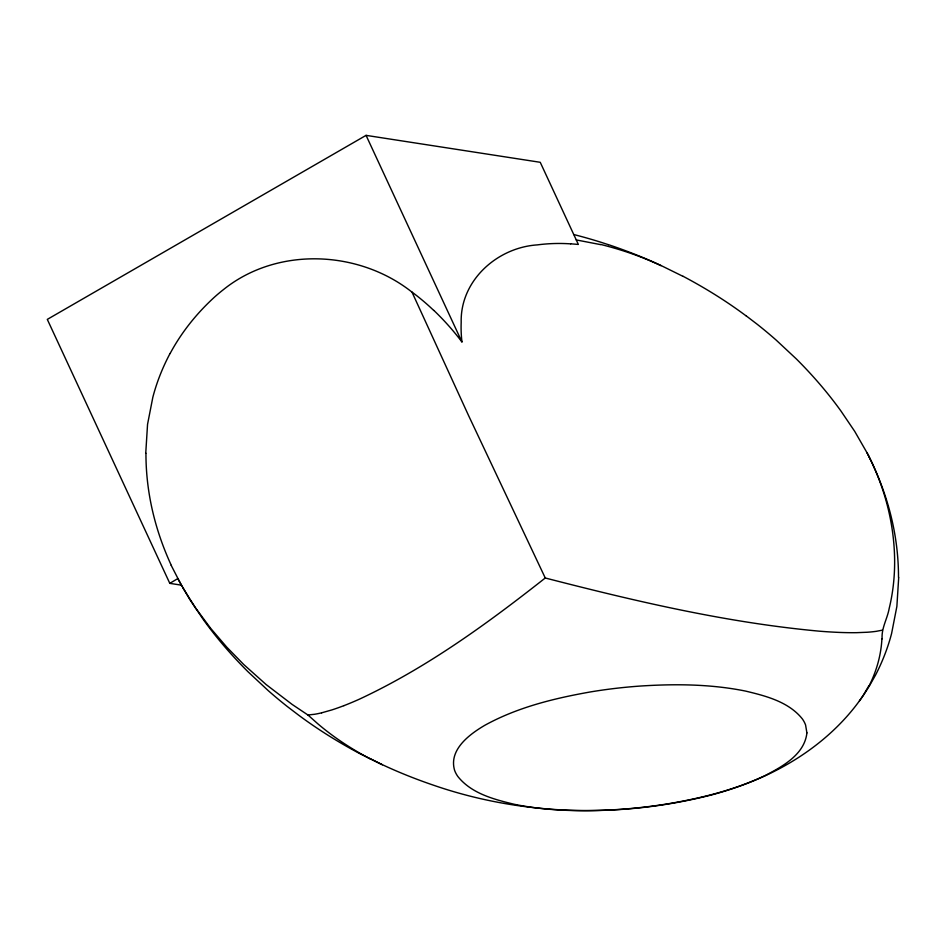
<?xml version="1.0" encoding="UTF-8"?>
<svg xmlns="http://www.w3.org/2000/svg" width="946" height="946" viewBox="0 0 946 946"><rect width="100%" height="100%" fill="white"/><g stroke="black" fill="none" stroke-linecap="round" stroke-linejoin="round"><path stroke-width="1.42" d="M145.743 453.276L147.552 424.328L152.826 397.32A526.65 304.056 0 0 1 170.032 353.497M898.7 577.462L896.879 606.41L891.617 633.418A526.898 304.198 0 0 1 875.523 675.101L869.634 685.472A437.005 252.298 0 0 1 859.453 700.856C834.502 735.16 799.015 760.951 760.383 777.919A263.52 152.14 0 0 1 712.397 794.711C621.226 818.184 523.103 816.091 433.883 785.334A420.036 242.507 0 0 1 383.296 765.125L381.865 764.498M882.121 638.846C881.317 628.12 887.372 618.779 889.193 608.408C893.059 592.598 894.762 576.291 894.632 560.032C894.242 524.9 885.421 490.028 869.942 458.538M868.854 685.779L863.532 694.908A260.765 150.556 0 0 1 859.441 700.856M170.114 353.508C181.396 332.484 196.496 313.611 214.068 297.505A237.588 137.17 0 0 1 223.433 289.618C277.119 246.386 358.806 249.981 412.007 292.137L468.53 415.471L545.263 577.994C635.357 601.195 726.433 622.657 819.26 631.171A294.395 169.961 0 0 0 837.636 632.342A191.222 110.398 0 0 0 856.638 632.673L867.163 632.247A72.925 42.109 0 0 0 876.256 631.325L882.417 630.154M545.263 577.994C487.202 623.71 426.788 667.71 359.586 699.082A272.259 157.19 0 0 1 343.895 705.669M570.698 243.808L578.361 244.435L540.237 162.298L366.067 135.361L47.3 319.393L169.807 583.363L181.313 585.136M169.807 583.363L177.753 578.609M321.652 712.823L331.786 709.949A171.273 98.881 0 0 0 343.871 705.657M182.862 587.856L195.538 607.947L210.781 628.475L226.78 647.147L243.749 664.541L266.145 684.561L292.172 704.451L307.958 715.01L314.557 714.277A62.637 36.161 0 0 0 321.64 712.823M576.268 239.929L600.568 244.612M608.325 244.659L601.561 242.46A352.149 203.307 0 0 0 573.773 234.537M380.469 763.848L382.409 764.746M381.545 764.344L361.49 754.411M380.694 763.942L369.851 758.538M682.953 276.327L661.171 265.59A417.789 241.206 0 0 0 608.349 244.624M745.909 315.645L757.119 324.206A650.068 375.314 0 0 1 776.252 340.17L796.355 358.948A767.466 443.095 0 0 1 841.029 411.143L854.723 431.376L867.056 452.838M307.958 715.01L317.726 723.714A343.67 198.424 0 0 0 369.697 758.633M570.686 243.867A97.225 56.133 0 0 0 537.387 244.884C497.111 247.509 460.158 280.584 461.187 322.361A374.9 216.445 0 0 0 461.944 341.908L458.845 337.947A462.334 266.926 0 0 0 433.871 310.418M182.046 586.508L171.191 565.365M177.824 578.727L189.708 599.362L203.343 619.606A767.466 443.095 0 0 0 248.053 671.802L268.167 690.568A650.068 375.314 0 0 0 287.312 706.532L298.534 715.081A543.737 313.918 0 0 0 361.396 754.47M866.997 452.732L867.482 453.666M867.376 453.453L867.92 454.494M867.754 454.175L868.345 455.333M868.121 454.908L868.771 456.161M868.499 455.629L869.197 457.001M868.866 456.35L873.253 465.373M869.22 457.084L870.024 458.668M366.067 135.361L461.92 341.908M873.158 465.385A752.874 434.663 0 0 1 898.499 577.462M683.036 276.267A543.737 313.918 0 0 1 745.838 315.68M600.686 244.446A252.322 145.672 0 0 1 661.029 265.684M171.285 565.341A752.874 434.663 0 0 1 145.944 453.276M412.054 292.113A328.451 189.626 0 0 1 433.753 310.465M881.909 638.846A329.492 190.229 0 0 1 869.149 685.826M806.903 732.89C804.561 754.577 782.425 766.52 765.078 775.59C734.853 789.863 702.109 797.975 669.283 803.592A318.778 184.044 0 0 1 651.215 806.264A316.851 182.933 0 0 1 619.784 809.398C584.663 811.656 549.058 811.361 514.47 804.325C494.131 799.441 471.404 793.588 457.805 776.43A61.395 35.44 0 0 1 454.588 770.304C448.534 749.8 469.476 734.273 484.86 725.275C517.415 707.324 554.049 698.361 590.399 691.94A318.826 184.068 0 0 1 609.342 689.137A316.863 182.945 0 0 1 640.43 686.039C675.468 683.781 710.99 684.088 745.519 691.077C765.905 695.949 788.68 701.778 802.374 718.936A61.419 35.451 0 0 1 805.578 724.979L806.903 732.89"/></g></svg>
